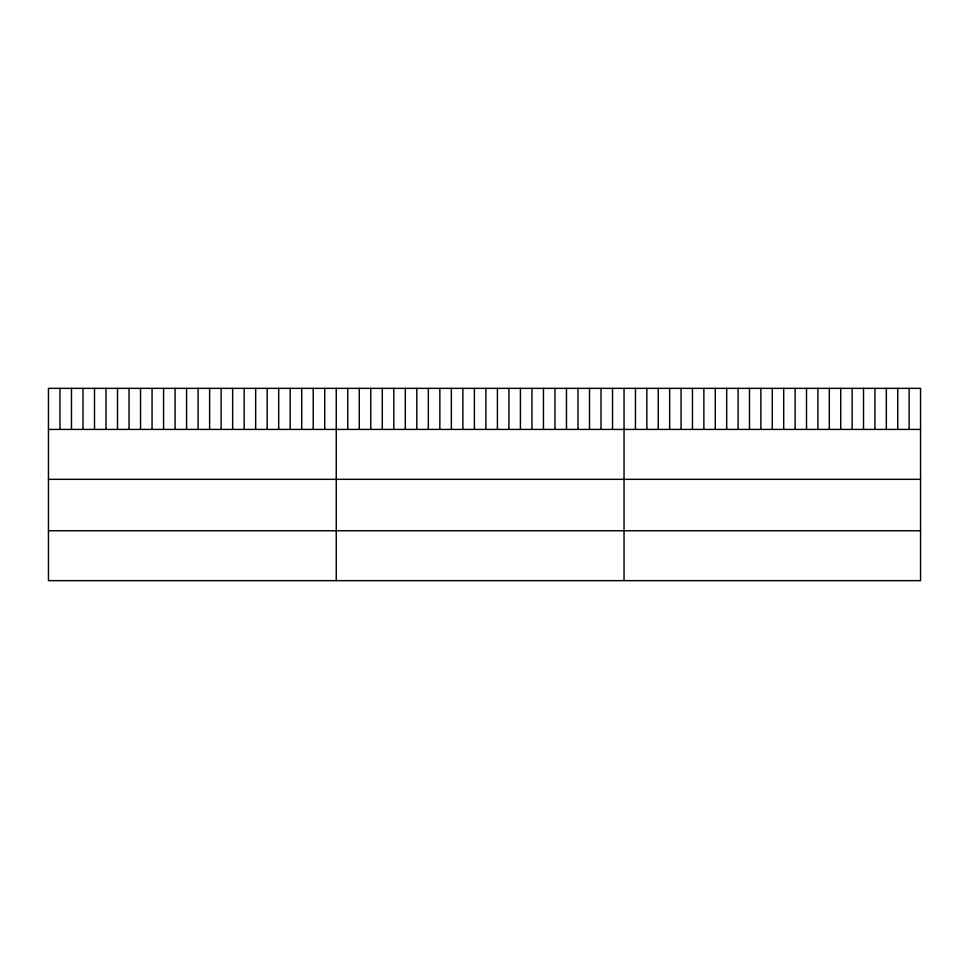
<?xml version="1.0" encoding="UTF-8"?>
<svg xmlns="http://www.w3.org/2000/svg" width="969" height="969" viewBox="0 0 969 969"><rect width="100%" height="100%" fill="white"/><g stroke="black" fill="none" stroke-linecap="round" stroke-linejoin="round"><path stroke-width="1.45" d="M920.55 429.424L920.55 580.649L48.45 580.649L48.45 388.351L920.55 388.351L920.55 429.424L48.45 429.424M48.45 479.328L920.55 479.328M48.45 530.746L920.55 530.746M909.14 388.351L909.14 429.424M897.742 388.351L897.742 429.424M886.332 388.351L886.332 429.424M874.934 388.351L874.934 429.424M863.524 388.351L863.524 429.424M852.126 388.351L852.126 429.424M840.717 388.351L840.717 429.424M829.319 388.351L829.319 429.424M817.909 388.351L817.909 429.424M806.511 388.351L806.511 429.424M795.101 388.351L795.101 429.424M783.703 388.351L783.703 429.424M772.293 388.351L772.293 429.424M760.883 388.351L760.883 429.424M749.485 388.351L749.485 429.424M738.075 388.351L738.075 429.424M726.677 388.351L726.677 429.424M715.267 388.351L715.267 429.424M703.869 388.351L703.869 429.424M692.46 388.351L692.46 429.424M681.062 388.351L681.062 429.424M669.652 388.351L669.652 429.424M658.254 388.351L658.254 429.424M646.844 388.351L646.844 429.424M635.446 388.351L635.446 429.424M624.036 388.351L624.036 580.649M612.529 388.351L612.529 429.424M601.01 388.351L601.01 429.424M589.503 388.351L589.503 429.424M577.984 388.351L577.984 429.424M566.477 388.351L566.477 429.424M554.971 388.351L554.971 429.424M543.452 388.351L543.452 429.424M531.945 388.351L531.945 429.424M520.426 388.351L520.426 429.424M508.919 388.351L508.919 429.424M497.412 388.351L497.412 429.424M485.893 388.351L485.893 429.424M474.386 388.351L474.386 429.424M462.867 388.351L462.867 429.424M451.36 388.351L451.36 429.424M439.853 388.351L439.853 429.424M428.334 388.351L428.334 429.424M416.827 388.351L416.827 429.424M405.308 388.351L405.308 429.424M393.802 388.351L393.802 429.424M382.295 388.351L382.295 429.424M370.776 388.351L370.776 429.424M359.269 388.351L359.269 429.424M347.75 388.351L347.75 429.424M336.243 388.351L336.243 580.649M324.736 388.351L324.736 429.424M313.217 388.351L313.217 429.424M301.71 388.351L301.71 429.424M290.191 388.351L290.191 429.424M278.684 388.351L278.684 429.424M267.178 388.351L267.178 429.424M255.659 388.351L255.659 429.424M244.152 388.351L244.152 429.424M232.633 388.351L232.633 429.424M221.126 388.351L221.126 429.424M209.619 388.351L209.619 429.424M198.1 388.351L198.1 429.424M186.593 388.351L186.593 429.424M175.074 388.351L175.074 429.424M163.567 388.351L163.567 429.424M152.06 388.351L152.06 429.424M140.541 388.351L140.541 429.424M129.034 388.351L129.034 429.424M117.515 388.351L117.515 429.424M106.009 388.351L106.009 429.424M94.502 388.351L94.502 429.424M82.983 388.351L82.983 429.424M71.476 388.351L71.476 429.424M59.957 388.351L59.957 429.424"/></g></svg>
